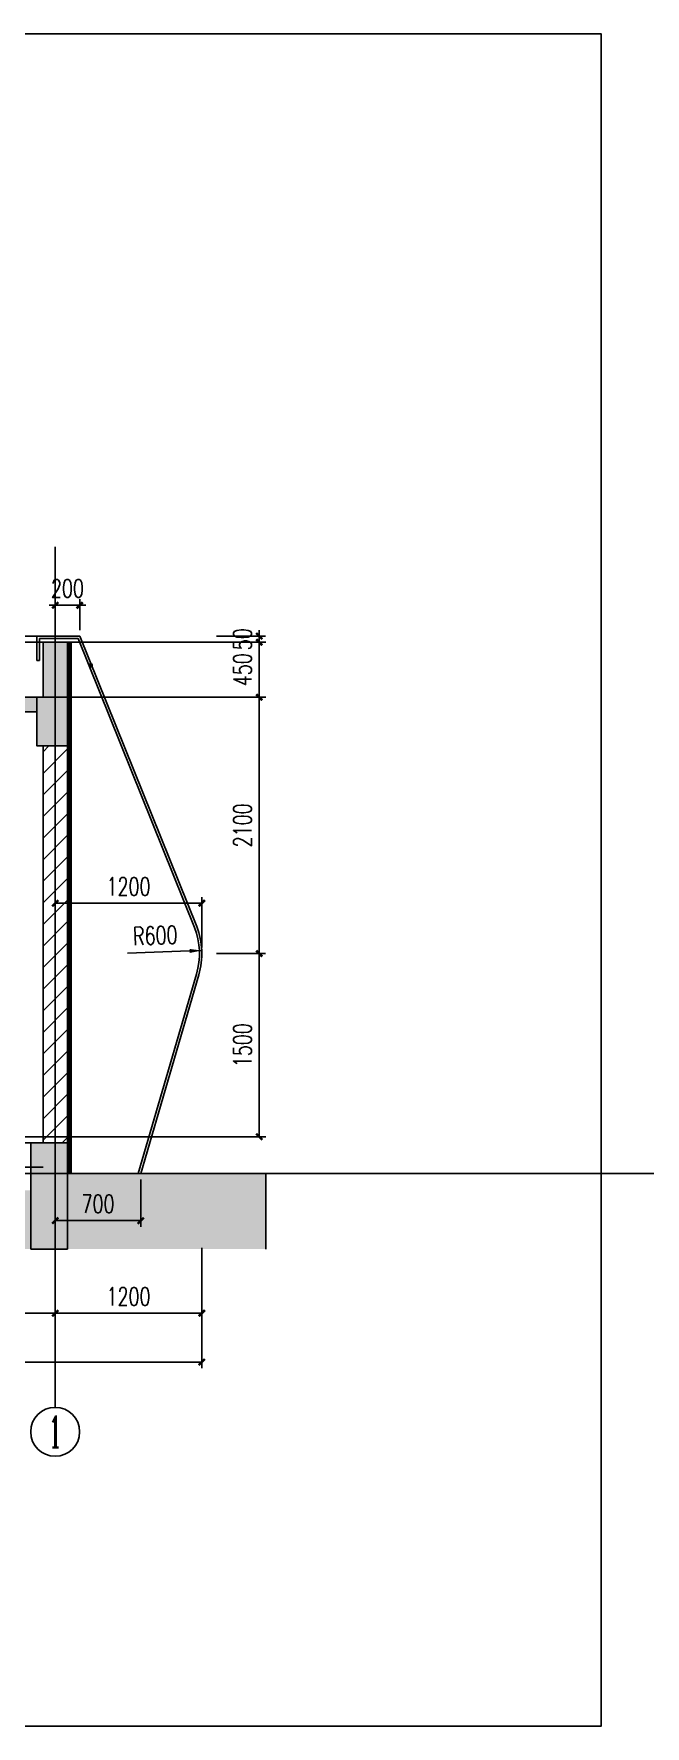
# Model space of a CAD drawing. Extents: x -2377130 to 293730, y -2 to 754590.
# Drawn here: x -2284515 to -2279511, y 512410 to 526270 of the extents above; entities that cross this region are included whole.
import ezdxf
from ezdxf.enums import TextEntityAlignment as Align

# ---------------------------------------------------------------- set-up
doc = ezdxf.new("R2010")
doc.units = 0
doc.header["$LTSCALE"] = 1000
doc.header["$MEASUREMENT"] = 0
doc.linetypes.add('DOTE', pattern=[2.42, 2, -0.2, 0.02, -0.2])
doc.layers.get('Defpoints').update_dxf_attribs({"color": 210})
for name, color, linetype in [('A-AXIS-D', 1, 'Continuous'), ('A-AXIS-DOTE', 14, 'DOTE'), ('A-AXIS-DP', 126, 'Continuous'), ('A-COLS', 6, 'Continuous'), ('A-CURTAIN', 134, 'Continuous'), ('A-HATCH-1', 252, 'Continuous'), ('A-HATCH-2', 251, 'Continuous'), ('A-LIN-V', 9, 'Continuous'), ('A-SFCE', 30, 'Continuous'), ('AS-COLN', 6, 'Continuous'), ('AS-WALL', 40, 'Continuous'), ('DIM_SYMB', 3, 'Continuous'), ('PUB_HATCH', 8, 'Continuous'), ('PUB_TEXT', 7, 'Continuous')]:
    doc.layers.add(name, color=color, linetype=linetype)
doc.layers.add('A-WALL-HATCH', color=8, linetype='Continuous', lineweight=13)
doc.styles.add('_TCH_AXIS', font='COMPLEX', dxfattribs={"bigfont": 'GBCBIG'})
doc.styles.add('_TCH_DIM', font='SIMPLEX', dxfattribs={"bigfont": 'GBCBIG'})
doc.styles.add('_TCH_DIM_T3', font='SIMPLEX', dxfattribs={"width": 0.705882, "bigfont": 'GBCBIG'})
doc.dimstyles.new('_TCH_ARCH&&50', dxfattribs={"dimtxt": 148.75, "dimasz": 50, "dimexe": 50, "dimexo": 50, "dimgap": 63.125, "dimtad": 1, "dimdec": 0, "dimzin": 0, "dimdsep": 46, "dimtxsty": '_TCH_DIM_T3', "dimblk": 'ARCHTICK', "dimcen": 0.09, "dimclrt": 7, "dimazin": 2, "dimtfac": 1, "dimtdec": 0, "dimtix": 1, "dimtmove": 2, "dimatfit": 3, "dimfxl": 0, "dimtolj": 1, "dimtzin": 0, "dimarcsym": 0})

# ---------------------------------------------------------------- blocks, each defined once
blk = doc.blocks.new('_ArchTick')
at = {"color": 0, "linetype": 'ByBlock', "const_width": 0.4}
blk.add_lwpolyline([(-0.5, -0.5), (0.5, 0.5)], dxfattribs=at)
blk = doc.blocks.new('*D2022')
at = {"layer": 'A-AXIS-DP', "color": 0, "lineweight": -2}
for p, q in [((-2284340, 521590), (-2284390, 521590)), ((-2284340, 521387), (-2284340, 521640)), ((-2284340, 521590), (-2284140, 521590)), ((-2284140, 521387), (-2284140, 521640)), ((-2284140, 521590), (-2284090, 521590))]:
    blk.add_line(p, q, dxfattribs=at)
at = {"layer": 'Defpoints', "color": 0}
for p in [(-2284140, 521590), (-2284340, 521337), (-2284140, 521337)]:
    blk.add_point(p, dxfattribs=at)
at = {"layer": 'A-AXIS-DP', "color": 0, "lineweight": -2, "xscale": 50, "yscale": 50, "zscale": 50}
blk.add_blockref('_ArchTick', (-2284340, 521590), dxfattribs=at)
at = {"layer": 'A-AXIS-DP', "color": 0, "lineweight": -2, "xscale": 50, "yscale": 50, "zscale": 50, "rotation": 180}
blk.add_blockref('_ArchTick', (-2284140, 521590), dxfattribs=at)
at = {"layer": 'A-AXIS-DP', "color": 7, "insert": (-2284240, 521728), "char_height": 148.8, "attachment_point": 5, "style": '_TCH_DIM_T3'}
blk.add_mtext('\\A1;200', dxfattribs=at)
blk = doc.blocks.new('*D2021')
at = {"layer": 'A-AXIS-DP', "color": 0, "lineweight": -2}
for p, q in [((-2284340, 516887), (-2284340, 516500)), ((-2283640, 516887), (-2283640, 516500)), ((-2284340, 516550), (-2283640, 516550))]:
    blk.add_line(p, q, dxfattribs=at)
at = {"layer": 'Defpoints', "color": 0}
for p in [(-2284340, 516937), (-2283640, 516937), (-2283640, 516550)]:
    blk.add_point(p, dxfattribs=at)
at = {"layer": 'A-AXIS-DP', "color": 0, "lineweight": -2, "xscale": 50, "yscale": 50, "zscale": 50, "rotation": 180}
blk.add_blockref('_ArchTick', (-2284340, 516550), dxfattribs=at)
at = {"layer": 'A-AXIS-DP', "color": 0, "lineweight": -2, "xscale": 50, "yscale": 50, "zscale": 50}
blk.add_blockref('_ArchTick', (-2283640, 516550), dxfattribs=at)
at = {"layer": 'A-AXIS-DP', "color": 7, "insert": (-2283990, 516688), "char_height": 148.8, "attachment_point": 5, "style": '_TCH_DIM_T3'}
blk.add_mtext('\\A1;700', dxfattribs=at)
blk = doc.blocks.new('*D2020')
at = {"layer": 'A-AXIS-DP', "color": 0, "lineweight": -2}
for p, q in [((-2283019, 521337), (-2282620, 521337)), ((-2283019, 521287), (-2282620, 521287)), ((-2282670, 521337), (-2282670, 521387)), ((-2282670, 521287), (-2282670, 521337)), ((-2282670, 521287), (-2282670, 521237))]:
    blk.add_line(p, q, dxfattribs=at)
at = {"layer": 'Defpoints', "color": 0}
for p in [(-2283069, 521337), (-2283069, 521287), (-2282670, 521337)]:
    blk.add_point(p, dxfattribs=at)
at = {"layer": 'A-AXIS-DP', "color": 0, "lineweight": -2, "xscale": 50, "yscale": 50, "zscale": 50}
for p, rotation in [((-2282670, 521337), 270), ((-2282670, 521287), 90)]:
    blk.add_blockref('_ArchTick', p, dxfattribs=dict(at, rotation=rotation))
at = {"layer": 'A-AXIS-DP', "color": 7, "insert": (-2282807, 521312), "char_height": 148.8, "attachment_point": 5, "rotation": 90, "style": '_TCH_DIM_T3'}
blk.add_mtext('\\A1;50', dxfattribs=at)
blk = doc.blocks.new('*D2019')
at = {"layer": 'A-AXIS-DP', "color": 0, "lineweight": -2}
for p, q in [((-2283019, 521287), (-2282620, 521287)), ((-2282670, 520837), (-2282670, 521287)), ((-2283019, 520837), (-2282620, 520837))]:
    blk.add_line(p, q, dxfattribs=at)
at = {"layer": 'Defpoints', "color": 0}
for p in [(-2283069, 521287), (-2282670, 521287), (-2283069, 520837)]:
    blk.add_point(p, dxfattribs=at)
at = {"layer": 'A-AXIS-DP', "color": 0, "lineweight": -2, "xscale": 50, "yscale": 50, "zscale": 50}
for p, rotation in [((-2282670, 521287), 90), ((-2282670, 520837), 270)]:
    blk.add_blockref('_ArchTick', p, dxfattribs=dict(at, rotation=rotation))
at = {"layer": 'A-AXIS-DP', "color": 7, "insert": (-2282807, 521062), "char_height": 148.8, "attachment_point": 5, "rotation": 90, "style": '_TCH_DIM_T3'}
blk.add_mtext('\\A1;450', dxfattribs=at)
blk = doc.blocks.new('*D2018')
at = {"layer": 'A-AXIS-DP', "color": 0, "lineweight": -2}
for p, q in [((-2283019, 520837), (-2282620, 520837)), ((-2282670, 518737), (-2282670, 520837)), ((-2283019, 518737), (-2282620, 518737))]:
    blk.add_line(p, q, dxfattribs=at)
at = {"layer": 'Defpoints', "color": 0}
for p in [(-2283069, 520837), (-2282670, 520837), (-2283069, 518737)]:
    blk.add_point(p, dxfattribs=at)
at = {"layer": 'A-AXIS-DP', "color": 0, "lineweight": -2, "xscale": 50, "yscale": 50, "zscale": 50}
for p, rotation in [((-2282670, 520837), 90), ((-2282670, 518737), 270)]:
    blk.add_blockref('_ArchTick', p, dxfattribs=dict(at, rotation=rotation))
at = {"layer": 'A-AXIS-DP', "color": 7, "insert": (-2282807, 519787), "char_height": 148.8, "attachment_point": 5, "rotation": 90, "style": '_TCH_DIM_T3'}
blk.add_mtext('\\A1;2100', dxfattribs=at)
blk = doc.blocks.new('*D2017')
at = {"layer": 'A-AXIS-DP', "color": 0, "lineweight": -2}
for p, q in [((-2283019, 518737), (-2282620, 518737)), ((-2282670, 517237), (-2282670, 518737)), ((-2283019, 517237), (-2282620, 517237))]:
    blk.add_line(p, q, dxfattribs=at)
at = {"layer": 'Defpoints', "color": 0}
for p in [(-2283069, 518737), (-2282670, 518737), (-2283069, 517237)]:
    blk.add_point(p, dxfattribs=at)
at = {"layer": 'A-AXIS-DP', "color": 0, "lineweight": -2, "xscale": 50, "yscale": 50, "zscale": 50}
for p, rotation in [((-2282670, 518737), 90), ((-2282670, 517237), 270)]:
    blk.add_blockref('_ArchTick', p, dxfattribs=dict(at, rotation=rotation))
at = {"layer": 'A-AXIS-DP', "color": 7, "insert": (-2282807, 517987), "char_height": 148.8, "attachment_point": 5, "rotation": 90, "style": '_TCH_DIM_T3'}
blk.add_mtext('\\A1;1500', dxfattribs=at)
blk = doc.blocks.new('*D2016')
at = {"layer": 'A-AXIS-DP', "color": 0, "lineweight": -2}
for p, q in [((-2284340, 518787), (-2284340, 519200)), ((-2283140, 518787), (-2283140, 519200)), ((-2284340, 519150), (-2283140, 519150))]:
    blk.add_line(p, q, dxfattribs=at)
at = {"layer": 'Defpoints', "color": 0}
for p in [(-2283140, 519150), (-2284340, 518737), (-2283140, 518737)]:
    blk.add_point(p, dxfattribs=at)
at = {"layer": 'A-AXIS-DP', "color": 0, "lineweight": -2, "xscale": 50, "yscale": 50, "zscale": 50, "rotation": 180}
blk.add_blockref('_ArchTick', (-2284340, 519150), dxfattribs=at)
at = {"layer": 'A-AXIS-DP', "color": 0, "lineweight": -2, "xscale": 50, "yscale": 50, "zscale": 50}
blk.add_blockref('_ArchTick', (-2283140, 519150), dxfattribs=at)
at = {"layer": 'A-AXIS-DP', "color": 7, "insert": (-2283740, 519287), "char_height": 148.8, "attachment_point": 5, "style": '_TCH_DIM_T3'}
blk.add_mtext('\\A1;1200', dxfattribs=at)
blk = doc.blocks.new('*D2014')
at = {"layer": 'A-AXIS-DP', "color": 0, "lineweight": -2}
for p, q in [((-2284490, 521287), (-2284910, 521287)), ((-2284860, 520837), (-2284860, 521287)), ((-2284490, 520837), (-2284910, 520837))]:
    blk.add_line(p, q, dxfattribs=at)
at = {"layer": 'Defpoints', "color": 0}
for p in [(-2284860, 521287), (-2284440, 521287), (-2284440, 520837)]:
    blk.add_point(p, dxfattribs=at)
at = {"layer": 'A-AXIS-DP', "color": 0, "lineweight": -2, "xscale": 50, "yscale": 50, "zscale": 50}
for p, rotation in [((-2284860, 521287), 90), ((-2284860, 520837), 270)]:
    blk.add_blockref('_ArchTick', p, dxfattribs=dict(at, rotation=rotation))
at = {"layer": 'A-AXIS-DP', "color": 7, "insert": (-2284998, 521062), "char_height": 148.8, "attachment_point": 5, "rotation": 90, "style": '_TCH_DIM_T3'}
blk.add_mtext('\\A1;450', dxfattribs=at)
blk = doc.blocks.new('*D1997')
at = {"layer": 'A-AXIS-D', "color": 0, "lineweight": -2}
for p, q in [((-2297390, 516327), (-2297390, 515342)), ((-2283140, 516327), (-2283140, 515342)), ((-2297390, 515392), (-2283140, 515392))]:
    blk.add_line(p, q, dxfattribs=at)
at = {"layer": 'Defpoints', "color": 0}
for p in [(-2297390, 516377), (-2283140, 516377), (-2283140, 515392)]:
    blk.add_point(p, dxfattribs=at)
at = {"layer": 'A-AXIS-D', "color": 0, "lineweight": -2, "xscale": 50, "yscale": 50, "zscale": 50, "rotation": 180}
blk.add_blockref('_ArchTick', (-2297390, 515392), dxfattribs=at)
at = {"layer": 'A-AXIS-D', "color": 0, "lineweight": -2, "xscale": 50, "yscale": 50, "zscale": 50}
blk.add_blockref('_ArchTick', (-2283140, 515392), dxfattribs=at)
at = {"layer": 'A-AXIS-D', "color": 7, "insert": (-2290265, 515529), "char_height": 148.8, "attachment_point": 5, "style": '_TCH_DIM_T3'}
blk.add_mtext('\\A1;14250', dxfattribs=at)
blk = doc.blocks.new('*D1996')
at = {"layer": 'A-AXIS-D', "color": 0, "lineweight": -2}
for p, q in [((-2284340, 516327), (-2284340, 515742)), ((-2283140, 516327), (-2283140, 515742)), ((-2284340, 515792), (-2283140, 515792))]:
    blk.add_line(p, q, dxfattribs=at)
at = {"layer": 'Defpoints', "color": 0}
for p in [(-2284340, 516377), (-2283140, 516377), (-2283140, 515792)]:
    blk.add_point(p, dxfattribs=at)
at = {"layer": 'A-AXIS-D', "color": 0, "lineweight": -2, "xscale": 50, "yscale": 50, "zscale": 50, "rotation": 180}
blk.add_blockref('_ArchTick', (-2284340, 515792), dxfattribs=at)
at = {"layer": 'A-AXIS-D', "color": 0, "lineweight": -2, "xscale": 50, "yscale": 50, "zscale": 50}
blk.add_blockref('_ArchTick', (-2283140, 515792), dxfattribs=at)
at = {"layer": 'A-AXIS-D', "color": 7, "insert": (-2283740, 515929), "char_height": 148.8, "attachment_point": 5, "style": '_TCH_DIM_T3'}
blk.add_mtext('\\A1;1200', dxfattribs=at)
blk = doc.blocks.new('*D1995')
at = {"layer": 'A-AXIS-D', "color": 0, "lineweight": -2}
for p, q in [((-2289740, 516327), (-2289740, 515742)), ((-2284340, 516327), (-2284340, 515742)), ((-2289740, 515792), (-2284340, 515792))]:
    blk.add_line(p, q, dxfattribs=at)
at = {"layer": 'Defpoints', "color": 0}
for p in [(-2289740, 516377), (-2284340, 516377), (-2284340, 515792)]:
    blk.add_point(p, dxfattribs=at)
at = {"layer": 'A-AXIS-D', "color": 0, "lineweight": -2, "xscale": 50, "yscale": 50, "zscale": 50, "rotation": 180}
blk.add_blockref('_ArchTick', (-2289740, 515792), dxfattribs=at)
at = {"layer": 'A-AXIS-D', "color": 0, "lineweight": -2, "xscale": 50, "yscale": 50, "zscale": 50}
blk.add_blockref('_ArchTick', (-2284340, 515792), dxfattribs=at)
at = {"layer": 'A-AXIS-D', "color": 7, "insert": (-2287040, 515929), "char_height": 148.8, "attachment_point": 5, "style": '_TCH_DIM_T3'}
blk.add_mtext('\\A1;5400', dxfattribs=at)
blk = doc.blocks.new('99平面图例外参$0$$LinePat$夹层保温1')
at = {"color": 0}
for p, q in [((0, 0), (96, 0)), ((0, -50), (96, -50)), ((0, -100), (96, -50)), ((96, -100), (0, -50)), ((0, -100), (96, -100)), ((0, -150), (96, -150))]:
    blk.add_line(p, q, dxfattribs=at)
blk = doc.blocks.new('_FZH')
at = {"color": 8}
blk.add_lwpolyline([(-0.5, -0.5), (0.5, -0.5), (0.5, 0.5), (-0.5, 0.5)], close=True, dxfattribs=at)
at = {"layer": 'PUB_HATCH', "color": 8}
blk.add_solid([(-0.5, -0.5), (0.5, -0.5), (-0.5, 0.5), (0.5, 0.5)], dxfattribs=at)

msp = doc.modelspace()

# ---------------------------------------------------------------- hatches: boundary and pattern name
at = {"layer": 'A-HATCH-1'}
h = msp.add_hatch(dxfattribs=at)
h.set_pattern_fill('砂石碎砖', color=8, scale=10)
h.set_pattern_definition([(50, (-40602099763.276, -3385484342.55), (71.72601810687, -6.2752133697), [7.5, -82.5]), (355, (-40602099763.276, -3385484342.55), (-13.87513266396, 75.21921330899), [6, -66]), (100.4514, (-40602099757.3, -3385484343.07), (57.8509381714, 68.9439542061), [6.374019, -70.114211]), (46.1842, (-40602099763.28, -3385484322.55), (106.7241042853, -16.55190087903), [11.25, -123.75]), (96.6356, (-40602099754.38, -3385484323.93), (93.46627015755, 97.41178704382), [9.5610288, -105.1713]), (351.1842, (-40602099763.28, -3385484322.55), (93.46619451336, 97.41186009253), [9, -99]), (21, (-40602099753.276, -3385484327.55), (59.69070514017, -40.26188887982), [7.5, -82.5]), (326, (-40602099753.276, -3385484327.55), (24.33153377248, 72.51500411325), [6, -66]), (71.4514, (-40602099748.3, -3385484330.9), (84.02226285815, 32.253049671), [6.374019, -70.114211])])
h.paths.add_polyline_path([(-2289640, 516797.5), (-2284340, 516797.5), (-2284340, 516762.5), (-2289640, 516762.5)])
h.paths.add_polyline_path([(-2293690, 516797.5), (-2289940, 516797.5), (-2289940, 516762.5), (-2293690, 516762.5)])
at = {"layer": 'A-WALL-HATCH'}
h = msp.add_hatch(dxfattribs=at)
h.set_pattern_fill('夯实土壤', color=8, scale=40)
h.set_pattern_definition([(45, (-40602099716.08, -3385484292.55), (-158.9576044107, 158.9576044107), []), (45, (-40602099632.08, -3385484292.55), (-158.9576044107, 158.9576044107), []), (45, (-40602099548.08, -3385484292.55), (-158.9576044107, 158.9576044107), []), (135, (-40602099716.08, -3385484292.55), (-158.9576044107, -158.9576044107), [106, -118.8]), (135, (-40602099674.08, -3385484250.55), (-158.9576044107, -158.9576044107), [106, -118.8]), (135, (-40602099632.08, -3385484208.55), (-158.9576044107, -158.9576044107), [106, -118.8])])
h.paths.add_polyline_path([(-2284240, 516937.5), (-2282616.7, 516937.5), (-2282616.7, 516317.5), (-2284240, 516317.5)])
h.paths.add_polyline_path([(-2289590, 516762.5), (-2284540, 516762.5), (-2284540, 516477.5), (-2284540, 516317.5), (-2289590, 516317.5)])
h.paths.add_polyline_path([(-2293738.8, 516762.5), (-2289890, 516762.5), (-2289890, 516317.5), (-2293738.8, 516317.5)])
h.paths.add_polyline_path([(-2298010, 516937.5), (-2294038.8, 516937.5), (-2294038.8, 516317.5), (-2298010, 516317.5)])
at = {"layer": 'PUB_HATCH'}
for points in [[(-2284440, 520837.5), (-2284240, 520837.5), (-2284240, 521287.5), (-2284440, 521287.5)], [(-2289640, 520837.5), (-2289640, 520717.5), (-2284490, 520717.5), (-2284490, 520837.5)]]:
    msp.add_hatch(color=8, dxfattribs=at).paths.add_polyline_path(points)
h = msp.add_hatch(dxfattribs=at)
h.set_pattern_fill('普通砖', color=8, scale=50, style=0)
h.set_pattern_definition([(45, (0, 89.76), (-88.388383, 88.388383), [])])
h.paths.add_polyline_path([(-2284240, 517187.5), (-2284240, 520437.5), (-2284440, 520437.5), (-2284440, 517187.5)])

# ---------------------------------------------------------------- linework, layer by layer
at = {"layer": 'A-AXIS-D', "color": 8}
msp.add_circle((-2284340.6, 514820.5), 200, dxfattribs=at)
at = {"layer": 'A-AXIS-DOTE', "color": 8, "ltscale": 30}
for p, q in [((-2284340, 515020.5), (-2284340, 522067.5)), ((-2300006.7, 521287.5), (-2282616.7, 521287.5)), ((-2300006.7, 520837.5), (-2282616.7, 520837.5)), ((-2300006.7, 517237.5), (-2282616.7, 517237.5))]:
    msp.add_line(p, q, dxfattribs=at)
at = {"layer": 'A-AXIS-DOTE', "color": 8}
msp.add_line((-2300006.7, 516937.5), (-2282616.7, 516937.5), dxfattribs=at)
at = {"layer": 'A-AXIS-DP', "color": 8}
msp.add_lwpolyline([(-2283748.1, 518739.7), (-2283240.3, 518758.8), (-2283140.4, 518762.5)], dxfattribs=at)
msp.add_lwpolyline([(-2283240.3, 518758.8, 33, 0, 0), (-2283140.4, 518762.5, 0, 0, 0)], format="xyseb", dxfattribs=at)
at = {"layer": 'A-CURTAIN', "color": 8}
for p, q in [((-2284490, 521337.5), (-2284140, 521337.5)), ((-2284490, 521137.5), (-2284490, 521337.5)), ((-2284470, 521317.5), (-2284153.5, 521317.5)), ((-2284470, 521137.5), (-2284470, 521317.5)), ((-2283200.8, 518951.1), (-2284153.5, 521317.5)), ((-2283182.2, 518958.6), (-2284140, 521337.5)), ((-2284490, 521137.5), (-2284470, 521137.5)), ((-2283660.8, 516937.5), (-2283184.6, 518569.2)), ((-2283640, 516937.5), (-2283165.5, 518563.6)), ((-2283640, 516937.5), (-2284240, 516937.5))]:
    msp.add_line(p, q, dxfattribs=at)
for radius in [580, 600]:
    msp.add_arc((-2283739.8, 518737.1), radius, 343.19132, 21.66779, dxfattribs=at)
at = {"layer": 'A-HATCH-2', "color": 8}
msp.add_line((-2282616.7, 516937.5), (-2282616.7, 516317.5), dxfattribs=at)
at = {"layer": 'A-LIN-V', "color": 8}
msp.add_lwpolyline([(-2327650, 526270), (-2279870, 526270), (-2279870, 512410), (-2327650, 512410)], close=True, dxfattribs=at)
msp.add_lwpolyline([(-2284440, 521337.5), (-2293790, 521337.5)], dxfattribs=at)
at = {"layer": 'A-SFCE', "color": 8}
for p, q in [((-2284440, 517237.5), (-2289790, 517237.5)), ((-2284340, 517187.5), (-2289790, 517187.5)), ((-2294040, 516987.5), (-2284440, 516987.5)), ((-2333566.7, 516937.5), (-2279870, 516937.5)), ((-2284440, 516937.5), (-2294040, 516937.5)), ((-2294040, 516937.5), (-2284440, 516937.5)), ((-2284240, 516937.5), (-2282616.7, 516937.5))]:
    msp.add_line(p, q, dxfattribs=at)
msp.add_lwpolyline([(-2282616.7, 516937.5), (-2171902.9, 516937.5)], dxfattribs=at)
at = {"layer": 'AS-COLN', "color": 8}
for p, q in [((-2284440, 521287.5), (-2284440, 520837.5)), ((-2284240, 521287.5), (-2284440, 521287.5)), ((-2284240, 521287.5), (-2284240, 520837.5)), ((-2289640, 520837.5), (-2284490, 520837.5)), ((-2289640, 520717.5), (-2284490, 520717.5))]:
    msp.add_line(p, q, dxfattribs=at)
at = {"layer": 'AS-WALL', "color": 8}
for p, q in [((-2284440, 517187.5), (-2284440, 520437.5)), ((-2284240, 517187.5), (-2284240, 520437.5))]:
    msp.add_line(p, q, dxfattribs=at)
at = {"layer": 'DIM_SYMB', "color": 8, "const_width": 20}
msp.add_lwpolyline([(-2284057.2, 521090.5, 1), (-2284042.8, 521104.4, 1)], format="xyb", close=True, dxfattribs=at)

# ---------------------------------------------------------------- block references
at = {"layer": 'A-COLS', "color": 8, "xscale": 400, "yscale": 250, "zscale": 250, "rotation": 90}
msp.add_blockref('_FZH', (-2284365, 520637.5), dxfattribs=at)
at = {"layer": 'A-COLS', "color": 8, "xscale": 300, "yscale": 870, "zscale": 870}
msp.add_blockref('_FZH', (-2284390, 516752.5), dxfattribs=at)
at = {"layer": 'A-HATCH-2', "color": 8, "xscale": 0.2004977875711161, "yscale": 0.2, "zscale": 0.2, "rotation": 90}
for p in [(-2284240, 521268.2), (-2284240, 521249), (-2284240, 521229.7), (-2284240, 521210.5), (-2284240, 521191.2), (-2284240, 521172), (-2284240, 521152.7), (-2284240, 521133.5), (-2284240, 521114.2), (-2284240, 521095), (-2284240, 521075.7), (-2284240, 521056.5), (-2284240, 521037.2), (-2284240, 521018), (-2284240, 520998.7), (-2284240, 520979.5), (-2284240, 520960.2), (-2284240, 520941), (-2284240, 520921.7), (-2284240, 520902.5), (-2284240, 520883.2), (-2284240, 520864), (-2284240, 520844.8), (-2284240, 520825.5), (-2284240, 520806.3), (-2284240, 520787), (-2284240, 520767.8), (-2284240, 520748.5), (-2284240, 520729.3), (-2284240, 520710), (-2284240, 520690.8), (-2284240, 520671.5), (-2284240, 520652.3), (-2284240, 520633), (-2284240, 520613.8), (-2284240, 520594.5), (-2284240, 520575.3), (-2284240, 520556), (-2284240, 520536.8), (-2284240, 520517.5), (-2284240, 520498.3), (-2284240, 520479), (-2284240, 520459.8), (-2284240, 520440.5), (-2284240, 520421.3), (-2284240, 520402.1), (-2284240, 520382.8), (-2284240, 520363.6), (-2284240, 520344.3), (-2284240, 520325.1), (-2284240, 520305.8), (-2284240, 520286.6), (-2284240, 520267.3), (-2284240, 520248.1), (-2284240, 520228.8), (-2284240, 520209.6), (-2284240, 520190.3), (-2284240, 520171.1), (-2284240, 520151.8), (-2284240, 520132.6), (-2284240, 520113.3), (-2284240, 520094.1), (-2284240, 520074.8), (-2284240, 520055.6), (-2284240, 520036.3), (-2284240, 520017.1), (-2284240, 519997.9), (-2284240, 519978.6), (-2284240, 519959.4), (-2284240, 519940.1), (-2284240, 519920.9), (-2284240, 519901.6), (-2284240, 519882.4), (-2284240, 519863.1), (-2284240, 519843.9), (-2284240, 519824.6), (-2284240, 519805.4), (-2284240, 519786.1), (-2284240, 519766.9), (-2284240, 519747.6), (-2284240, 519728.4), (-2284240, 519709.1), (-2284240, 519689.9), (-2284240, 519670.6), (-2284240, 519651.4), (-2284240, 519632.1), (-2284240, 519612.9), (-2284240, 519593.6), (-2284240, 519574.4), (-2284240, 519555.2), (-2284240, 519535.9), (-2284240, 519516.7), (-2284240, 519497.4), (-2284240, 519478.2), (-2284240, 519458.9), (-2284240, 519439.7), (-2284240, 519420.4), (-2284240, 519401.2), (-2284240, 519381.9), (-2284240, 519362.7), (-2284240, 519343.4), (-2284240, 519324.2), (-2284240, 519304.9), (-2284240, 519285.7), (-2284240, 519266.4), (-2284240, 519247.2), (-2284240, 519227.9), (-2284240, 519208.7), (-2284240, 519189.4), (-2284240, 519170.2), (-2284240, 519150.9), (-2284240, 519131.7), (-2284240, 519112.5), (-2284240, 519093.2), (-2284240, 519074), (-2284240, 519054.7), (-2284240, 519035.5), (-2284240, 519016.2), (-2284240, 518997), (-2284240, 518977.7), (-2284240, 518958.5), (-2284240, 518939.2), (-2284240, 518920), (-2284240, 518900.7), (-2284240, 518881.5), (-2284240, 518862.2), (-2284240, 518843), (-2284240, 518823.7), (-2284240, 518804.5), (-2284240, 518785.2), (-2284240, 518766), (-2284240, 518746.7), (-2284240, 518727.5), (-2284240, 518708.2), (-2284240, 518689), (-2284240, 518669.8), (-2284240, 518650.5), (-2284240, 518631.3), (-2284240, 518612), (-2284240, 518592.8), (-2284240, 518573.5), (-2284240, 518554.3), (-2284240, 518535), (-2284240, 518515.8), (-2284240, 518496.5), (-2284240, 518477.3), (-2284240, 518458), (-2284240, 518438.8), (-2284240, 518419.5), (-2284240, 518400.3), (-2284240, 518381), (-2284240, 518361.8), (-2284240, 518342.5), (-2284240, 518323.3), (-2284240, 518304), (-2284240, 518284.8), (-2284240, 518265.5), (-2284240, 518246.3), (-2284240, 518227.1), (-2284240, 518207.8), (-2284240, 518188.6), (-2284240, 518169.3), (-2284240, 518150.1), (-2284240, 518130.8), (-2284240, 518111.6), (-2284240, 518092.3), (-2284240, 518073.1), (-2284240, 518053.8), (-2284240, 518034.6), (-2284240, 518015.3), (-2284240, 517996.1), (-2284240, 517976.8), (-2284240, 517957.6), (-2284240, 517938.3), (-2284240, 517919.1), (-2284240, 517899.8), (-2284240, 517880.6), (-2284240, 517861.3), (-2284240, 517842.1), (-2284240, 517822.9), (-2284240, 517803.6), (-2284240, 517784.4), (-2284240, 517765.1), (-2284240, 517745.9), (-2284240, 517726.6), (-2284240, 517707.4), (-2284240, 517688.1), (-2284240, 517668.9), (-2284240, 517649.6), (-2284240, 517630.4), (-2284240, 517611.1), (-2284240, 517591.9), (-2284240, 517572.6), (-2284240, 517553.4), (-2284240, 517534.1), (-2284240, 517514.9), (-2284240, 517495.6), (-2284240, 517476.4), (-2284240, 517457.1), (-2284240, 517437.9), (-2284240, 517418.6), (-2284240, 517399.4), (-2284240, 517380.2), (-2284240, 517360.9), (-2284240, 517341.7), (-2284240, 517322.4), (-2284240, 517303.2), (-2284240, 517283.9), (-2284240, 517264.7), (-2284240, 517245.4), (-2284240, 517226.2), (-2284240, 517206.9), (-2284240, 517187.7), (-2284240, 517168.4), (-2284240, 517149.2), (-2284240, 517129.9), (-2284240, 517110.7), (-2284240, 517091.4), (-2284240, 517072.2), (-2284240, 517052.9), (-2284240, 517033.7), (-2284240, 517014.4), (-2284240, 516995.2), (-2284240, 516975.9), (-2284240, 516956.7), (-2284240, 516937.5)]:
    msp.add_blockref('99平面图例外参$0$$LinePat$夹层保温1', p, dxfattribs=at)

# ---------------------------------------------------------------- texts
at = {"layer": 'A-AXIS-DP', "color": 8, "style": '_TCH_DIM', "width": 0.705882}
msp.add_text('R600', height=148.75, rotation=2.15272, dxfattribs=at).set_placement((-2283700.6, 518804.7))
at = {"layer": 'PUB_TEXT', "color": 8, "style": '_TCH_AXIS'}
msp.add_text('1', height=257.4, dxfattribs=at).set_placement((-2284395.7, 514691.8), (-2284285.5, 514691.8), align=Align.FIT)

# ---------------------------------------------------------------- dimensions: what is measured, and where the dimension line sits
at = {"layer": 'A-AXIS-D', "color": 8}
for p1, p2, distance, picture, middle in [((-2297390.2, 516377.5), (-2283139.8, 516377.5), -986, '*D1997', (-2290265, 515529)), ((-2289740, 516377.5), (-2284340, 516377.5), -586, '*D1995', (-2287040, 515929)), ((-2284340, 516377.5), (-2283139.8, 516377.5), -586, '*D1996', (-2283739.9, 515929))]:
    dim = msp.add_aligned_dim(p1=p1, p2=p2, distance=distance, dimstyle='_TCH_ARCH&&50', dxfattribs=at)
    dim.commit()
    dim.dimension.update_dxf_attribs({"geometry": picture, "text_midpoint": middle})
at = {"layer": 'A-AXIS-DP', "color": 8}
for p1, p2, distance, picture, middle in [((-2284340, 521337.5), (-2284140, 521337.5), 252.5, '*D2022', (-2284240, 521727.5)), ((-2283069.1, 521287.5), (-2283069.1, 521337.5), -399.1, '*D2020', (-2282807.5, 521312.5)), ((-2284440, 520837.5), (-2284440, 521287.5), 420, '*D2014', (-2284997.5, 521062.5)), ((-2283069.1, 520837.5), (-2283069.1, 521287.5), -399.1, '*D2019', (-2282807.5, 521062.5)), ((-2283069.1, 518737.1), (-2283069.1, 520837.5), -399.1, '*D2018', (-2282807.5, 519787.3)), ((-2284340, 518737.1), (-2283139.8, 518737.1), 412.9, '*D2016', (-2283739.9, 519287.5)), ((-2283069.1, 517237.5), (-2283069.1, 518737.1), -399.1, '*D2017', (-2282807.5, 517987.3)), ((-2284340, 516937.5), (-2283640, 516937.5), -387.5, '*D2021', (-2283990, 516687.5))]:
    dim = msp.add_aligned_dim(p1=p1, p2=p2, distance=distance, dimstyle='_TCH_ARCH&&50', dxfattribs=at)
    dim.commit()
    dim.dimension.update_dxf_attribs({"geometry": picture, "text_midpoint": middle})

doc.saveas('drawing.dxf')
